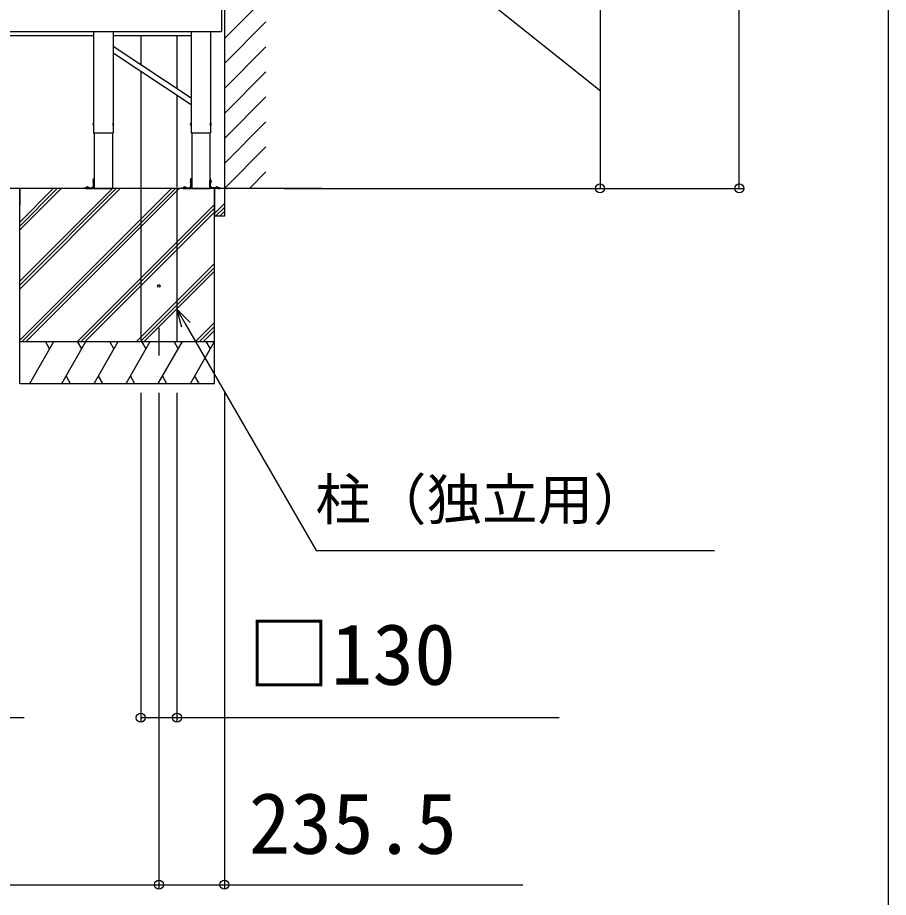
# Model space of a CAD drawing. Units: millimetres, scale not verified. Extents: x -875 to 875, y -1304 to 1297.
# Drawn here: x 666.5 to 875, y -36.9 to 173.7 of the extents above; entities that cross this region are included whole.
import ezdxf
from ezdxf.enums import TextEntityAlignment as Align

# ---------------------------------------------------------------- set-up
doc = ezdxf.new("R2010")
doc.units = ezdxf.units.MM
doc.header["$LTSCALE"] = 8
for name, color, linetype in [('0-4_YKK_12', 2, 'Continuous'), ('0-6_YKK_A1', 4, 'Continuous'), ('0-7_YKK_D', 6, 'Continuous'), ('0-8_YKK_ZWAK', 7, 'Continuous')]:
    doc.layers.add(name, color=color, linetype=linetype)
doc.styles.add('ＭＳ ゴシック', font='')
doc.styles.get('ＭＳ ゴシック').set_extended_font_data('MS Gothic')

msp = doc.modelspace()

# ---------------------------------------------------------------- linework, layer by layer
at = {"layer": '0-4_YKK_12'}
msp.add_line((700.301, 99.49), (700.301, 92.823), dxfattribs=at)
at = {"layer": '0-6_YKK_A1'}
for p, q in [((716.001, 387.187), (716.001, 132.815)), ((716.001, 168.745), (725.934, 178.678)), ((716.001, 162.758), (725.934, 172.692)), ((536.701, 170.357), (715.334, 170.357)), ((684.662, 169.357), (646.006, 169.357)), ((689.334, 170.357), (689.334, 167.863)), ((707.995, 169.357), (689.339, 169.357)), ((695.967, 169.357), (695.967, 162.479)), ((704.634, 169.357), (704.634, 156.735)), ((712.667, 170.357), (712.667, 146.157)), ((712.673, 170.357), (712.673, 146.157)), ((689.334, 166.413), (689.334, 146.157)), ((689.339, 166.873), (707.995, 154.506)), ((716.001, 156.771), (725.934, 166.705)), ((689.339, 165.273), (707.995, 152.907)), ((695.967, 160.88), (695.967, 132.823)), ((716.001, 150.785), (725.934, 160.718)), ((704.634, 155.135), (704.634, 133.136)), ((716.001, 144.798), (725.934, 154.731)), ((684.634, 148.423), (684.581, 148.414)), ((684.634, 147.89), (684.581, 147.899)), ((684.634, 148.423), (684.634, 147.89)), ((684.634, 148.423), (684.667, 148.417)), ((684.634, 147.89), (684.667, 147.896)), ((684.667, 148.417), (684.667, 147.896)), ((689.367, 148.423), (689.334, 148.417)), ((689.334, 147.896), (689.334, 148.417)), ((689.367, 147.89), (689.334, 147.896)), ((689.367, 148.423), (689.421, 148.414)), ((689.367, 147.89), (689.367, 148.423)), ((689.367, 147.89), (689.421, 147.899)), ((707.967, 148.423), (707.914, 148.414)), ((707.967, 147.89), (707.914, 147.899)), ((707.967, 148.423), (707.967, 147.89)), ((707.967, 148.423), (708.001, 148.417)), ((707.967, 147.89), (708.001, 147.896)), ((708.001, 148.43), (708.001, 146.157)), ((708.001, 148.417), (708.001, 147.896)), ((712.701, 148.423), (712.667, 148.417)), ((712.667, 147.896), (712.667, 148.417)), ((712.701, 147.89), (712.667, 147.896)), ((712.701, 148.423), (712.754, 148.414)), ((712.701, 147.89), (712.701, 148.423)), ((712.701, 147.89), (712.754, 147.899)), ((716.001, 138.811), (725.934, 148.744)), ((684.662, 146.157), (689.339, 146.157)), ((684.824, 146.157), (684.824, 132.823)), ((689.177, 146.157), (689.177, 132.823)), ((707.995, 146.157), (712.673, 146.157)), ((708.157, 146.157), (708.157, 132.823)), ((712.511, 146.157), (712.511, 132.823)), ((716.001, 132.824), (725.934, 142.757)), ((684.657, 135.223), (684.824, 135.223)), ((684.657, 134.929), (684.657, 135.223)), ((684.657, 134.835), (684.657, 134.929)), ((684.657, 133.023), (684.657, 134.835)), ((684.824, 135.223), (684.824, 134.929)), ((684.824, 134.929), (684.824, 134.835)), ((684.824, 133.023), (684.824, 134.835)), ((707.991, 135.223), (708.157, 135.223)), ((707.991, 134.929), (707.991, 135.223)), ((707.991, 134.835), (707.991, 134.929)), ((707.991, 133.023), (707.991, 134.835)), ((708.157, 135.223), (708.157, 134.929)), ((708.157, 134.929), (708.157, 134.835)), ((708.157, 133.023), (708.157, 134.835)), ((712.677, 135.223), (712.511, 135.223)), ((712.511, 135.223), (712.511, 134.929)), ((712.511, 134.929), (712.511, 134.835)), ((712.511, 133.023), (712.511, 134.835)), ((712.677, 134.929), (712.677, 135.223)), ((712.677, 134.835), (712.677, 134.929)), ((712.677, 133.023), (712.677, 134.835)), ((721.987, 132.823), (725.934, 136.771)), ((666.967, 96.157), (666.967, 132.823)), ((666.967, 132.823), (666.967, 128.823)), ((666.967, 124.77), (675.02, 132.823)), ((666.967, 110.628), (689.162, 132.823)), ((666.967, 96.486), (703.305, 132.823)), ((666.967, 123.828), (675.963, 132.823)), ((666.967, 109.686), (690.105, 132.823)), ((666.967, 122.885), (676.906, 132.823)), ((666.967, 108.743), (691.048, 132.823)), ((667.581, 96.157), (704.247, 132.823)), ((668.523, 96.157), (705.19, 132.823)), ((682.718, 132.823), (682.424, 132.823)), ((682.718, 132.99), (682.813, 132.99)), ((682.813, 132.823), (682.718, 132.823)), ((682.813, 132.99), (683.566, 132.99)), ((682.813, 132.823), (683.566, 132.823)), ((682.891, 133.052), (682.891, 133.023)), ((682.891, 133.023), (683.424, 133.023)), ((682.924, 132.99), (683.391, 132.99)), ((683.424, 133.052), (683.424, 133.023)), ((683.566, 132.823), (683.566, 132.99)), ((683.682, 132.99), (683.566, 132.99)), ((683.566, 132.823), (683.682, 132.823)), ((683.682, 132.823), (684.624, 132.823)), ((684.657, 133.364), (684.284, 132.99)), ((684.624, 134.757), (684.571, 134.747)), ((684.624, 134.223), (684.571, 134.233)), ((684.624, 134.757), (684.624, 134.223)), ((684.624, 134.757), (684.657, 134.751)), ((684.624, 134.223), (684.657, 134.229)), ((684.657, 134.751), (684.657, 134.229)), ((684.824, 132.823), (689.177, 132.823)), ((695.967, 132.823), (695.967, 96.157)), ((704.634, 132.823), (704.634, 96.157)), ((706.052, 132.823), (705.757, 132.823)), ((706.052, 132.99), (706.146, 132.99)), ((706.146, 132.823), (706.052, 132.823)), ((706.146, 132.99), (706.9, 132.99)), ((706.146, 132.823), (706.9, 132.823)), ((706.224, 133.052), (706.224, 133.023)), ((706.224, 133.023), (706.757, 133.023)), ((706.257, 132.99), (706.724, 132.99)), ((706.757, 133.052), (706.757, 133.023)), ((706.9, 132.823), (706.9, 132.99)), ((707.015, 132.99), (706.9, 132.99)), ((706.9, 132.823), (707.015, 132.823)), ((707.015, 132.823), (707.957, 132.823)), ((707.991, 133.364), (707.617, 132.99)), ((707.957, 134.757), (707.904, 134.747)), ((707.957, 134.223), (707.904, 134.233)), ((707.957, 134.757), (707.957, 134.223)), ((707.957, 134.757), (707.991, 134.751)), ((707.957, 134.223), (707.991, 134.229)), ((707.991, 134.751), (707.991, 134.229)), ((708.157, 132.823), (712.511, 132.823)), ((712.711, 134.757), (712.677, 134.751)), ((712.677, 134.229), (712.677, 134.751)), ((712.711, 134.223), (712.677, 134.229)), ((712.677, 133.364), (713.051, 132.99)), ((712.711, 134.757), (712.764, 134.747)), ((712.711, 134.223), (712.711, 134.757)), ((712.711, 134.223), (712.764, 134.233)), ((713.653, 132.823), (712.711, 132.823)), ((713.634, 96.157), (713.634, 132.823)), ((713.634, 132.823), (713.634, 126.157)), ((713.653, 132.99), (713.769, 132.99)), ((713.769, 132.823), (713.653, 132.823)), ((713.769, 132.823), (713.769, 132.99)), ((714.522, 132.99), (713.769, 132.99)), ((714.522, 132.823), (713.769, 132.823)), ((713.911, 133.052), (713.911, 133.023)), ((713.911, 133.023), (714.444, 133.023)), ((713.944, 132.99), (714.411, 132.99)), ((714.444, 133.052), (714.444, 133.023)), ((714.617, 132.99), (714.522, 132.99)), ((714.522, 132.823), (714.617, 132.823)), ((714.617, 132.823), (714.911, 132.823)), ((680.78, 96.157), (713.634, 129.011)), ((713.634, 126.843), (716.001, 129.21)), ((681.723, 96.157), (713.634, 128.068)), ((682.666, 96.157), (713.634, 127.125)), ((713.89, 126.157), (716.001, 128.267)), ((714.833, 126.157), (716.001, 127.324)), ((694.922, 96.157), (713.634, 114.869)), ((695.865, 96.157), (713.634, 113.926)), ((696.808, 96.157), (713.634, 112.983)), ((709.064, 96.157), (713.634, 100.726)), ((710.007, 96.157), (713.634, 99.784)), ((710.95, 96.157), (713.634, 98.841)), ((666.967, 96.157), (713.634, 96.157)), ((666.967, 96.157), (713.634, 96.157)), ((666.967, 86.157), (666.967, 96.157)), ((669.373, 86.157), (675.146, 96.157)), ((674.146, 94.424), (673.146, 96.157)), ((677.071, 86.157), (682.844, 96.157)), ((681.844, 94.424), (680.844, 96.157)), ((684.769, 86.157), (690.542, 96.157)), ((689.542, 94.424), (688.542, 96.157)), ((692.467, 86.157), (698.24, 96.157)), ((695.967, 96.157), (704.634, 96.157)), ((697.24, 94.424), (696.24, 96.157)), ((700.165, 86.157), (705.938, 96.157)), ((704.938, 94.424), (703.938, 96.157)), ((707.863, 86.157), (713.634, 96.153)), ((712.636, 94.424), (711.636, 96.157)), ((713.634, 86.157), (713.634, 96.157)), ((678.071, 87.889), (679.07, 86.157)), ((685.769, 87.889), (686.768, 86.157)), ((693.467, 87.889), (694.467, 86.157)), ((701.165, 87.889), (702.165, 86.157)), ((708.863, 87.889), (709.863, 86.157)), ((666.967, 86.157), (713.634, 86.157))]:
    msp.add_line(p, q, dxfattribs=at)
for points in [[(536.701, 179.823), (715.334, 179.823), (715.334, 170.357)], [(684.662, 170.357), (684.662, 167.861), (684.662, 166.411), (684.662, 146.157)], [(684.667, 170.357), (684.667, 167.863), (684.667, 166.413), (684.667, 146.157)], [(689.339, 170.357), (689.339, 167.861), (689.339, 166.411), (689.339, 146.157)], [(707.995, 170.357), (707.995, 149.883), (707.995, 148.433), (707.995, 146.157)], [(708.001, 170.357), (708.001, 149.881), (708.001, 148.43), (708.001, 146.157)], [(739.288, 132.823), (525.634, 132.823), (44.546, 132.823)], [(682.424, 132.823), (682.424, 132.99), (682.718, 132.99)], [(683.682, 132.823), (683.682, 132.99), (684.624, 132.99)], [(705.757, 132.823), (705.757, 132.99), (706.052, 132.99)], [(707.015, 132.823), (707.015, 132.99), (707.957, 132.99)], [(713.653, 132.823), (713.653, 132.99), (712.711, 132.99)], [(716.001, 132.823), (716.001, 126.157), (713.634, 126.157)], [(714.911, 132.823), (714.911, 132.99), (714.617, 132.99)]]:
    msp.add_lwpolyline(points, dxfattribs=at)
msp.add_circle((700.301, 109.49), 0.3, dxfattribs=at)
for centre, radius, start, end in [((684.907, 148.157), 0.433, 147.94412, 212.05588), ((684.591, 148.355), 0.06, 100, 147.94412), ((684.591, 147.958), 0.06, 212.05588, 260), ((689.411, 148.355), 0.06, 32.05588, 80), ((689.411, 147.958), 0.06, 280, 327.94412), ((689.094, 148.157), 0.433, 327.94412, 32.05588), ((708.241, 148.157), 0.433, 147.94412, 212.05588), ((707.924, 148.355), 0.06, 100, 147.94412), ((707.924, 147.958), 0.06, 212.05588, 260), ((712.744, 148.355), 0.06, 32.05588, 80), ((712.744, 147.958), 0.06, 280, 327.94412), ((712.427, 148.157), 0.433, 327.94412, 32.05588), ((682.957, 133.052), 0.0667, 126.03188, 180), ((682.924, 133.023), 0.0333, 180, 270), ((683.157, 132.777), 0.407, 53.96812, 126.03188), ((683.391, 133.023), 0.0333, 270, 0), ((683.357, 133.052), 0.0667, 0, 53.96812), ((684.897, 134.49), 0.433, 147.94412, 212.05588), ((684.581, 134.688), 0.06, 100, 147.94412), ((684.581, 134.292), 0.06, 212.05588, 260), ((684.624, 133.023), 0.0333, 270, 0), ((684.624, 133.023), 0.2, 270, 0), ((706.291, 133.052), 0.0667, 126.03188, 180), ((706.257, 133.023), 0.0333, 180, 270), ((706.491, 132.777), 0.407, 53.96812, 126.03188), ((706.724, 133.023), 0.0333, 270, 0), ((706.691, 133.052), 0.0667, 0, 53.96812), ((708.231, 134.49), 0.433, 147.94412, 212.05588), ((707.914, 134.688), 0.06, 100, 147.94412), ((707.914, 134.292), 0.06, 212.05588, 260), ((707.957, 133.023), 0.0333, 270, 0), ((707.957, 133.023), 0.2, 270, 0), ((712.711, 133.023), 0.2, 180, 270), ((712.711, 133.023), 0.0333, 180, 270), ((712.754, 134.688), 0.06, 32.05588, 80), ((712.754, 134.292), 0.06, 280, 327.94412), ((712.437, 134.49), 0.433, 327.94412, 32.05588), ((713.977, 133.052), 0.0667, 126.03188, 180), ((713.944, 133.023), 0.0333, 180, 270), ((714.177, 132.777), 0.407, 53.96812, 126.03188), ((714.411, 133.023), 0.0333, 270, 0), ((714.377, 133.052), 0.0667, 0, 53.96812)]:
    msp.add_arc(centre, radius, start, end, dxfattribs=at)
at = {"layer": '0-7_YKK_D'}
for p, q in [((839.288, 132.823), (839.288, 355.491)), ((805.955, 179.49), (805.955, 132.823)), ((730.334, 132.823), (806.955, 132.823)), ((730.334, 132.823), (840.288, 132.823)), ((695.967, 83.871), (695.967, 5.157)), ((700.301, 83.871), (700.301, -34.843)), ((700.301, 83.871), (700.301, -34.843)), ((704.634, 83.871), (704.634, 5.157)), ((716.001, 83.871), (716.001, -34.843)), ((600.501, 6.157), (668.055, 6.157)), ((598.001, -33.843), (700.301, -33.843))]:
    msp.add_line(p, q, dxfattribs=at)
for points in [[(805.955, 156.157), (772.622, 182.811), (772.622, 325.68)], [(705.786, 99.586), (704.634, 103.886), (707.782, 100.738)], [(704.634, 103.886), (706.784, 100.162), (737.964, 46.157), (833.355, 46.157)], [(695.967, 6.157), (704.634, 6.157), (796.189, 6.157)], [(700.301, -33.843), (716.001, -33.843), (787.437, -33.843)]]:
    msp.add_lwpolyline(points, dxfattribs=at)
for centre in [(805.955, 132.823), (839.288, 132.823), (695.967, 6.157), (704.634, 6.157), (700.301, -33.843), (700.301, -33.843), (716.001, -33.843)]:
    msp.add_circle(centre, 1.075, dxfattribs=at)
at = {"layer": '0-8_YKK_ZWAK'}
msp.add_lwpolyline([(-874.999, -1304.2), (875.001, -1304.2), (875.001, 1245.8)], dxfattribs=at)

# ---------------------------------------------------------------- texts
at = {"layer": '0-7_YKK_D', "style": 'ＭＳ ゴシック'}
for s, height, p in [('柱（独立用）', 9.751, (737.79, 50.578)), ('□130', 14.66, (721.484, 9.611)), ('235.5', 14.66, (721.824, -30.843))]:
    msp.add_text(s, height=height, dxfattribs=at).set_placement(p, align=Align.BOTTOM_LEFT)

doc.saveas('drawing.dxf')
